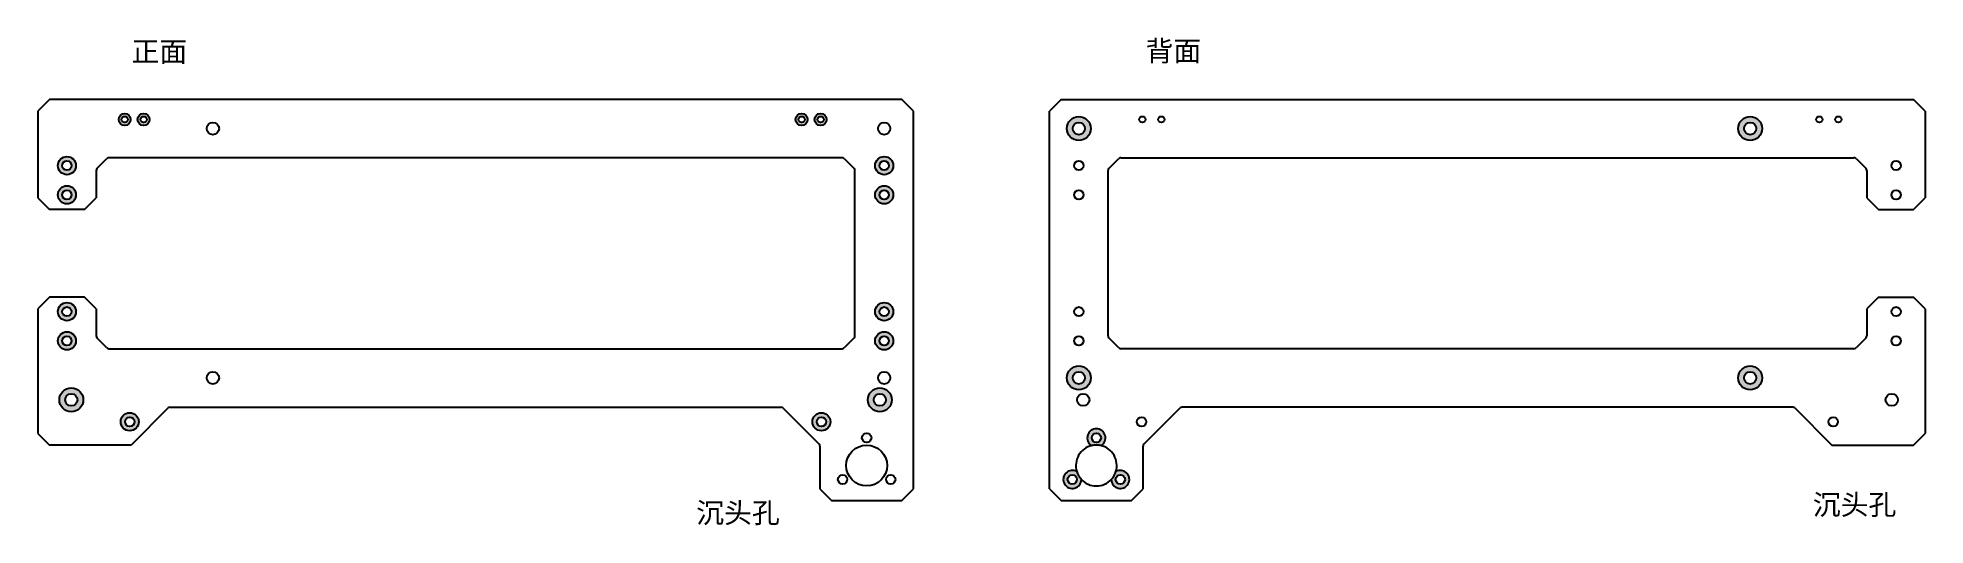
# Model space of a CAD drawing. Header units: millimetres. Extents: x -150 to 497, y -93 to 74.
import ezdxf

# ---------------------------------------------------------------- set-up
doc = ezdxf.new("R2010")
doc.units = ezdxf.units.MM

msp = doc.modelspace()

# ---------------------------------------------------------------- hatches: boundary and pattern name
h = msp.add_hatch(color=3)
h.dxf.hatch_style = 1
h.paths.add_polyline_path([(-136.9, 30, 1), (-143.1, 30, 1)])
h.paths.add_polyline_path([(-141.6, 30, -1), (-138.4, 30, -1)], flags=16)
h.paths.add_polyline_path([(-136.9, 20, 1), (-143.1, 20, 1)])
h.paths.add_polyline_path([(-141.6, 20, -1), (-138.4, 20, -1)], flags=16)
h.paths.add_polyline_path([(-118.17, 45.8, 1), (-122.27, 45.8, 1)])
h.paths.add_polyline_path([(-121.27, 45.8, -1), (-119.17, 45.8, -1)], flags=16)
h.paths.add_polyline_path([(-111.67, 45.8, 1), (-115.77, 45.8, 1)])
h.paths.add_polyline_path([(-114.77, 45.8, -1), (-112.67, 45.8, -1)], flags=16)
h.paths.add_polyline_path([(113.77, 45.8, 1), (109.67, 45.8, 1)])
h.paths.add_polyline_path([(110.67, 45.8, -1), (112.77, 45.8, -1)], flags=16)
h.paths.add_polyline_path([(120.27, 45.8, 1), (116.17, 45.8, 1)])
h.paths.add_polyline_path([(117.17, 45.8, -1), (119.27, 45.8, -1)], flags=16)
h.paths.add_polyline_path([(136.9, 30, 1), (143.1, 30, 1)])
h.paths.add_polyline_path([(141.6, 30, -1), (138.4, 30, -1)], flags=16)
h.paths.add_polyline_path([(136.9, 20, 1), (143.1, 20, 1)])
h.paths.add_polyline_path([(141.6, 20, -1), (138.4, 20, -1)], flags=16)
h.paths.add_polyline_path([(134.4, -50.2, 1), (142.6, -50.2, 1)])
h.paths.add_polyline_path([(140.6, -50.2, -1), (136.4, -50.2, -1)], flags=16)
h.paths.add_polyline_path([(115.39, -57.7, 1), (121.59, -57.7, 1)])
h.paths.add_polyline_path([(120.09, -57.7, -1), (116.89, -57.7, -1)], flags=16)
h.paths.add_polyline_path([(143.1, -30, 1), (136.9, -30, 1)])
h.paths.add_polyline_path([(138.4, -30, -1), (141.6, -30, -1)], flags=16)
h.paths.add_polyline_path([(143.1, -20, 1), (136.9, -20, 1)])
h.paths.add_polyline_path([(138.4, -20, -1), (141.6, -20, -1)], flags=16)
h.paths.add_polyline_path([(-142.6, -50.2, 1), (-134.4, -50.2, 1)])
h.paths.add_polyline_path([(-136.4, -50.2, -1), (-140.6, -50.2, -1)], flags=16)
h.paths.add_polyline_path([(-121.59, -57.7, 1), (-115.39, -57.7, 1)])
h.paths.add_polyline_path([(-116.89, -57.7, -1), (-120.09, -57.7, -1)], flags=16)
h.paths.add_polyline_path([(-143.1, -30, 1), (-136.9, -30, 1)])
h.paths.add_polyline_path([(-138.4, -30, -1), (-141.6, -30, -1)], flags=16)
h.paths.add_polyline_path([(-143.1, -20, 1), (-136.9, -20, 1)])
h.paths.add_polyline_path([(-138.4, -20, -1), (-141.6, -20, -1)], flags=16)
h.paths.add_polyline_path([(202.59, -42.7, 1), (210.79, -42.7, 1)])
h.paths.add_polyline_path([(208.79, -42.7, -1), (204.59, -42.7, -1)], flags=16)
h.paths.add_polyline_path([(210.79, 42.7, 1), (202.59, 42.7, 1)])
h.paths.add_polyline_path([(204.59, 42.7, -1), (208.79, 42.7, -1)], flags=16)
h.paths.add_polyline_path([(222.51, -77.45, -1), (219.31, -77.45, -1)], flags=16)
edge = h.paths.add_edge_path()
edge.add_spline(control_points=[(219.38, -74.76), (219.31, -74.98), (219.22, -75.22), (219.07, -75.58), (219.01, -75.71), (218.88, -75.96), (218.82, -76.08), (218.67, -76.33), (218.6, -76.45), (218.44, -76.69), (218.36, -76.8), (218.13, -77.11), (217.97, -77.29), (217.81, -77.47)], knot_values=[0, 0, 0, 0, 0.25, 0.25, 0.375, 0.375, 0.5, 0.5, 0.625, 0.625, 0.75, 0.75, 1, 1, 1, 1], degree=3, periodic=0)
edge.add_arc((220.91, -77.45), 3.1, 180.28843, 479.71157)
h.paths.add_polyline_path([(440.79, -42.7, 1), (432.59, -42.7, 1)])
h.paths.add_polyline_path([(434.59, -42.7, -1), (438.79, -42.7, -1)], flags=16)
h.paths.add_polyline_path([(440.79, 42.7, 1), (432.59, 42.7, 1)])
h.paths.add_polyline_path([(434.59, 42.7, -1), (438.79, 42.7, -1)], flags=16)
edge = h.paths.add_edge_path()
edge.add_spline(control_points=[(211.12, -65.88), (211.35, -65.82), (211.6, -65.78), (211.99, -65.73), (212.13, -65.72), (212.41, -65.7), (212.55, -65.7), (212.84, -65.7), (212.98, -65.7), (213.26, -65.72), (213.39, -65.73), (213.78, -65.78), (214.02, -65.82), (214.25, -65.88)], knot_values=[0, 0, 0, 0, 0.25, 0.25, 0.375, 0.375, 0.5, 0.5, 0.625, 0.625, 0.75, 0.75, 1, 1, 1, 1], degree=3, periodic=0)
edge.add_arc((212.69, -63.2), 3.1, 300.28843, 599.71157)
h.paths.add_polyline_path([(214.29, -63.2, -1), (211.09, -63.2, -1)], flags=16)
edge = h.paths.add_edge_path()
edge.add_spline(control_points=[(207.56, -77.47), (207.4, -77.29), (207.24, -77.1), (207, -76.78), (206.92, -76.67), (206.77, -76.44), (206.69, -76.32), (206.55, -76.07), (206.48, -75.94), (206.36, -75.69), (206.3, -75.57), (206.15, -75.21), (206.06, -74.98), (206, -74.76)], knot_values=[0, 0, 0, 0, 0.25, 0.25, 0.375, 0.375, 0.5, 0.5, 0.625, 0.625, 0.75, 0.75, 1, 1, 1, 1], degree=3, periodic=0)
edge.add_arc((204.46, -77.45), 3.1, 60.28843, 359.71157)
h.paths.add_polyline_path([(202.86, -77.45, -1), (206.06, -77.45, -1)], flags=16)

# ---------------------------------------------------------------- linework, layer by layer
at = {"color": 7, "linetype": 'Continuous', "lineweight": 25}
for p, q in [((-146, 52.7), (-150, 48.7)), ((146, 52.7), (-146, 52.7)), ((150, 48.7), (146, 52.7)), ((200.69, 52.7), (196.69, 48.7)), ((200.69, 52.7), (492.69, 52.7)), ((496.69, 48.7), (492.69, 52.7)), ((-150, 48.7), (-150, 19)), ((150, -80.7), (150, 48.7)), ((196.69, -80.7), (196.69, 48.7)), ((496.69, 48.7), (496.69, 19)), ((-129.71, 28.99), (-126.29, 32.41)), ((125.59, 32.7), (-125.59, 32.7)), ((126.29, 32.41), (129.71, 28.99)), ((216.98, 28.99), (220.39, 32.41)), ((221.1, 32.7), (472.27, 32.7)), ((472.98, 32.41), (476.39, 28.99)), ((-130, 28.29), (-130, 19)), ((130, -28.29), (130, 28.29)), ((216.69, -28.29), (216.69, 28.29)), ((476.69, 28.29), (476.69, 19)), ((-150, 19), (-146, 15)), ((-134, 15), (-146, 15)), ((-134, 15), (-130, 19)), ((476.69, 19), (480.69, 15)), ((480.69, 15), (492.69, 15)), ((492.69, 15), (496.69, 19)), ((-146, -15), (-150, -19)), ((-150, -19), (-150, -61.7)), ((-134, -15), (-146, -15)), ((-130, -19), (-134, -15)), ((-130, -19), (-130, -28.29)), ((480.69, -15), (476.69, -19)), ((476.69, -19), (476.69, -28.29)), ((480.69, -15), (492.69, -15)), ((496.69, -19), (492.69, -15)), ((496.69, -19), (496.69, -61.7)), ((-126.29, -32.41), (-129.71, -28.99)), ((129.71, -28.99), (126.29, -32.41)), ((220.39, -32.41), (216.98, -28.99)), ((476.39, -28.99), (472.98, -32.41)), ((-125.59, -32.7), (125.59, -32.7)), ((472.27, -32.7), (221.1, -32.7)), ((-105.29, -52.99), (-118, -65.7)), ((-104.59, -52.7), (104.59, -52.7)), ((117.71, -65.41), (105.29, -52.99)), ((228.98, -65.41), (241.39, -52.99)), ((451.27, -52.7), (242.1, -52.7)), ((451.98, -52.99), (464.69, -65.7)), ((-150, -61.7), (-146, -65.7)), ((492.69, -65.7), (496.69, -61.7)), ((-118, -65.7), (-146, -65.7)), ((118, -66.11), (118, -80.7)), ((228.69, -80.7), (228.69, -66.11)), ((464.69, -65.7), (492.69, -65.7)), ((118, -80.7), (122, -84.7)), ((146, -84.7), (150, -80.7)), ((196.69, -80.7), (200.69, -84.7)), ((224.69, -84.7), (228.69, -80.7)), ((122, -84.7), (146, -84.7)), ((200.69, -84.7), (224.69, -84.7))]:
    msp.add_line(p, q, dxfattribs=at)
for centre, radius in [((-120.22, 45.8), 2.05), ((-120.22, 45.8), 1.05), ((-113.72, 45.8), 2.05), ((-113.72, 45.8), 1.05), ((111.72, 45.8), 2.05), ((111.72, 45.8), 1.05), ((118.22, 45.8), 2.05), ((118.22, 45.8), 1.05), ((206.69, 42.7), 4.1), ((228.46, 45.8), 1.05), ((234.96, 45.8), 1.05), ((436.69, 42.7), 4.1), ((460.41, 45.8), 1.05), ((466.91, 45.8), 1.05), ((-90, 42.7), 2.1), ((140, 42.7), 2.1), ((206.69, 42.7), 2.1), ((436.69, 42.7), 2.1), ((-140, 30), 3.1), ((140, 30), 3.1), ((-140, 30), 1.6), ((140, 30), 1.6), ((206.69, 30), 1.6), ((486.69, 30), 1.6), ((-140, 20), 3.1), ((-140, 20), 1.6), ((140, 20), 3.1), ((140, 20), 1.6), ((206.69, 20), 1.6), ((486.69, 20), 1.6), ((-140, -20), 3.1), ((-140, -20), 1.6), ((140, -20), 3.1), ((140, -20), 1.6), ((206.69, -20), 1.6), ((486.69, -20), 1.6), ((-140, -30), 3.1), ((-140, -30), 1.6), ((140, -30), 3.1), ((140, -30), 1.6), ((206.69, -30), 1.6), ((486.69, -30), 1.6), ((206.69, -42.7), 4.1), ((436.69, -42.7), 4.1), ((-90, -42.7), 2.1), ((140, -42.7), 2.1), ((206.69, -42.7), 2.1), ((436.69, -42.7), 2.1), ((-138.5, -50.2), 4.1), ((-138.5, -50.2), 2.1), ((138.5, -50.2), 4.1), ((138.5, -50.2), 2.1), ((208.19, -50.2), 2.1), ((485.19, -50.2), 2.1), ((-118.49, -57.7), 3.1), ((-118.49, -57.7), 1.6), ((118.49, -57.7), 3.1), ((118.49, -57.7), 1.6), ((228.2, -57.7), 1.6), ((465.17, -57.7), 1.6), ((134, -63.2), 1.6), ((212.69, -63.2), 1.6), ((134, -72.7), 7), ((125.77, -77.45), 1.6), ((142.23, -77.45), 1.6), ((204.46, -77.45), 1.6), ((220.91, -77.45), 1.6)]:
    msp.add_circle(centre, radius, dxfattribs=at)
for centre, radius, start, end in [((-125.59, 31.7), 1, 90, 135), ((125.59, 31.7), 1, 45, 90), ((221.1, 31.7), 1, 90, 135), ((472.27, 31.7), 1, 45, 90), ((-129, 28.29), 1, 135, 180), ((129, 28.29), 1, 0, 45), ((217.69, 28.29), 1, 135, 180), ((475.69, 28.29), 1, 0, 45), ((-129, -28.29), 1, 180, 225), ((129, -28.29), 1, 315, 0), ((217.69, -28.29), 1, 180, 225), ((475.69, -28.29), 1, 315, 0), ((-125.59, -31.7), 1, 225, 270), ((125.59, -31.7), 1, 270, 315), ((221.1, -31.7), 1, 225, 270), ((472.27, -31.7), 1, 270, 315), ((-104.59, -53.7), 1, 90, 135), ((104.59, -53.7), 1, 45, 90), ((242.1, -53.7), 1, 90, 135), ((451.27, -53.7), 1, 45, 90), ((212.69, -63.2), 3.1, 300.28843, 239.71157), ((117, -66.11), 1, 0, 45), ((212.69, -72.7), 7, 102.90625, 197.09375), ((212.69, -72.7), 7, 342.90625, 77.09375), ((229.69, -66.11), 1, 135, 180), ((204.46, -77.45), 3.1, 60.28843, 359.71157), ((212.69, -72.7), 7, 222.90625, 317.09375), ((220.91, -77.45), 3.1, 180.28843, 119.71157)]:
    msp.add_arc(centre, radius, start, end, dxfattribs=at)
for points in [[(214.25, -65.88), (214.02, -65.82), (213.78, -65.78), (213.39, -65.73), (213.26, -65.72), (212.98, -65.7), (212.84, -65.7), (212.55, -65.7), (212.41, -65.7), (212.13, -65.72), (211.99, -65.73), (211.6, -65.78), (211.35, -65.82), (211.12, -65.88)], [(206, -74.76), (206.06, -74.98), (206.15, -75.21), (206.3, -75.57), (206.36, -75.69), (206.48, -75.94), (206.55, -76.07), (206.69, -76.32), (206.77, -76.44), (206.92, -76.67), (207, -76.78), (207.24, -77.1), (207.4, -77.29), (207.56, -77.47)], [(217.81, -77.47), (217.97, -77.29), (218.13, -77.11), (218.36, -76.8), (218.44, -76.69), (218.6, -76.45), (218.67, -76.33), (218.82, -76.08), (218.88, -75.96), (219.01, -75.71), (219.07, -75.58), (219.22, -75.22), (219.31, -74.98), (219.38, -74.76)]]:
    msp.add_open_spline(points, degree=3, knots=[0, 0, 0, 0, 0.25, 0.25, 0.375, 0.375, 0.5, 0.5, 0.625, 0.625, 0.75, 0.75, 1, 1, 1, 1], dxfattribs=at)

# ---------------------------------------------------------------- texts
at = {"char_height": 7, "attachment_point": 1}
for s, width, insert in [('{\\fSimSun|b0|i0|c134|p2;正面}', 38.6176, (-117.9, 72.56)), ('{\\fSimSun|b0|i0|c134|p2;背面}', 38.6176, (229.54, 72.75)), ('{\\fSimSun|b0|i0|c134|p2;\\C3;沉头孔}', 54.8206, (458.14, -82.58)), ('{\\fSimSun|b0|i0|c134|p2;\\C3;沉头孔}', 54.8206, (75.59, -85.37))]:
    msp.add_mtext_dynamic_manual_height_columns(s, width=width, gutter_width=17.5, heights=[0], dxfattribs=dict(at, insert=insert))

doc.saveas('drawing.dxf')
